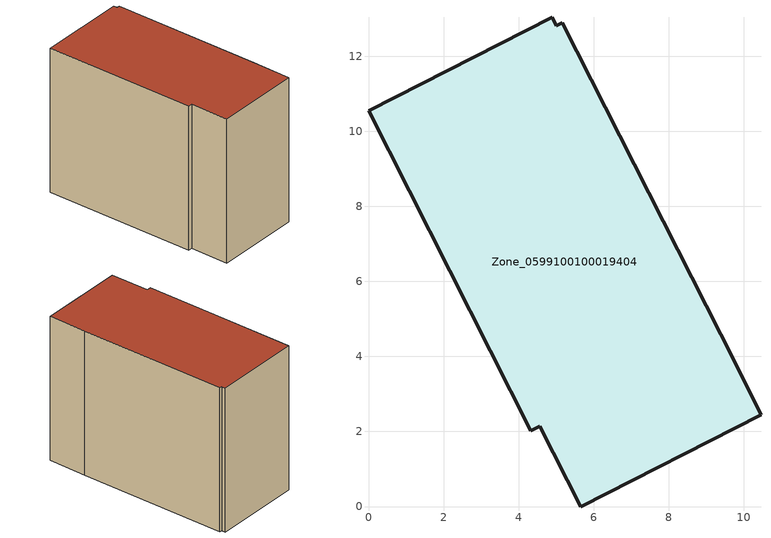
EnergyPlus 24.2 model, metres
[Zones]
Zone_0599100100019404
 floor ground (C_G): 9.38,4.59 10.46,2.44 5.65,0 4.57,2.15 4.32,2.02 0,10.55 4.9,13.03 5.01,12.81 5.17,12.89 z3.34
 wall outside (C_F): 4.9,13.03 0,10.55 4.32,2.02 4.57,2.15 5.65,0 10.46,2.44 9.38,4.59 5.17,12.89 5.01,12.81 4.9,13.03 z3.34:12.49
 roof outside (C_R): 5.01,12.81 4.9,13.03 0,10.55 4.32,2.02 4.57,2.15 5.65,0 10.46,2.44 9.38,4.59 5.17,12.89 z12.49
[BUILDING]
Pand.0599100100019404: North Axis=0; Terrain=City; Loads Convergence Tolerance Value=0.04; Temperature Convergence Tolerance Value=0.4; Solar Distribution=FullExterior; Maximum Number of Warmup Days=25; Minimum Number of Warmup Days=1
[Site:Location]
Rotterdam.The.Hague.AP_ZH_NLD Design_Conditions: Latitude=51.96; Longitude=4.45; Time Zone=1; Elevation=-4.5
[SITE:GROUNDTEMPERATURE:BUILDINGSURFACE]
18, 18, 18, 18, 18, 18, 18, 18, 18, 18, 18, 18
[MATERIAL] Thermal Absorptance=0.9; Solar Absorptance=0.7; Visible Absorptance=0.7
Name | Roughness | Thickness | Conductivity | Density | Specific Heat
G.TC.2015-2018 | MediumSmooth | 0.15 | 0.0428571 | 540 | 1210
F.TC.2015-2018 | Rough | 0.3 | 0.0666667 | 1920 | 840
R.TC.2015-2018 | MediumRough | 0.2 | 0.0333333 | 1500 | 1000
[CONSTRUCTION]
C_G: G.TC.2015-2018
C_F: F.TC.2015-2018
C_R: R.TC.2015-2018
[ZONE]
Zone_0599100100019404: Type=1; Multiplier=1; Ceiling Height=Autocalculate; Volume=Autocalculate; Floor Area=autocalculate; Part of Total Floor Area=Yes
[ZONEINFILTRATION:DESIGNFLOWRATE]
Infil_Zone_0599100100019404: Zone or ZoneList or Space or SpaceList=Zone_0599100100019404; Schedule=AlwaysOn; Design Flow Rate Calculation Method=Flow/Area; Flow Rate per Floor Area=0.0015; Constant Term Coefficient=1; Temperature Term Coefficient=0; Velocity Term Coefficient=0; Velocity Squared Term Coefficient=0
[HVACTEMPLATE:ZONE:IDEALLOADSAIRSYSTEM]
Zone_0599100100019404: Maximum Heating Supply Air Temperature=50; Minimum Cooling Supply Air Temperature=13; Maximum Heating Supply Air Humidity Ratio=0.0156; Minimum Cooling Supply Air Humidity Ratio=0.0077; Heating Limit=NoLimit; Cooling Limit=NoLimit; Dehumidification Control Type=ConstantSensibleHeatRatio; Cooling Sensible Heat Ratio=0.7; Dehumidification Setpoint=60; Humidification Control Type=None; Humidification Setpoint=30; Outdoor Air Method=None; Outdoor Air Flow Rate per Person=0.00944; Outdoor Air Flow Rate per Zone Floor Area=0; Outdoor Air Flow Rate per Zone=0; Demand Controlled Ventilation Type=None; Outdoor Air Economizer Type=NoEconomizer; Heat Recovery Type=None; Sensible Heat Recovery Effectiveness=0.7; Latent Heat Recovery Effectiveness=0.65
[ZONECONTROL:THERMOSTAT]
ThermostatControl_Zone_0599100100019404: Zone or ZoneList=Zone_0599100100019404; Control Type Schedule=DualSetpointControlType; Control 1=Thermostat_Zone_0599100100019404; Temperature Difference Between Cutout And Setpoint=0
[THERMOSTATSETPOINT:DUALSETPOINT]
Thermostat_Zone_0599100100019404: Heating Setpoint Temperature Schedule=HeatingSetpoint_Zone_0599100100019404; Cooling Setpoint Temperature Schedule=CoolingSetpoint_Zone_0599100100019404
[SCHEDULE:COMPACT]
HeatingSetpoint_Zone_0599100100019404: Through: 12/31, For: AllDays, Until: 24:00, 21
CoolingSetpoint_Zone_0599100100019404: Through: 12/31, For: AllDays, Until: 24:00, 24
DualSetpointControlType: Through: 12/31, For: AllDays, Until: 24:00, 4
AlwaysOn: Through: 12/31, For: AllDays, Until: 24:00, 1
